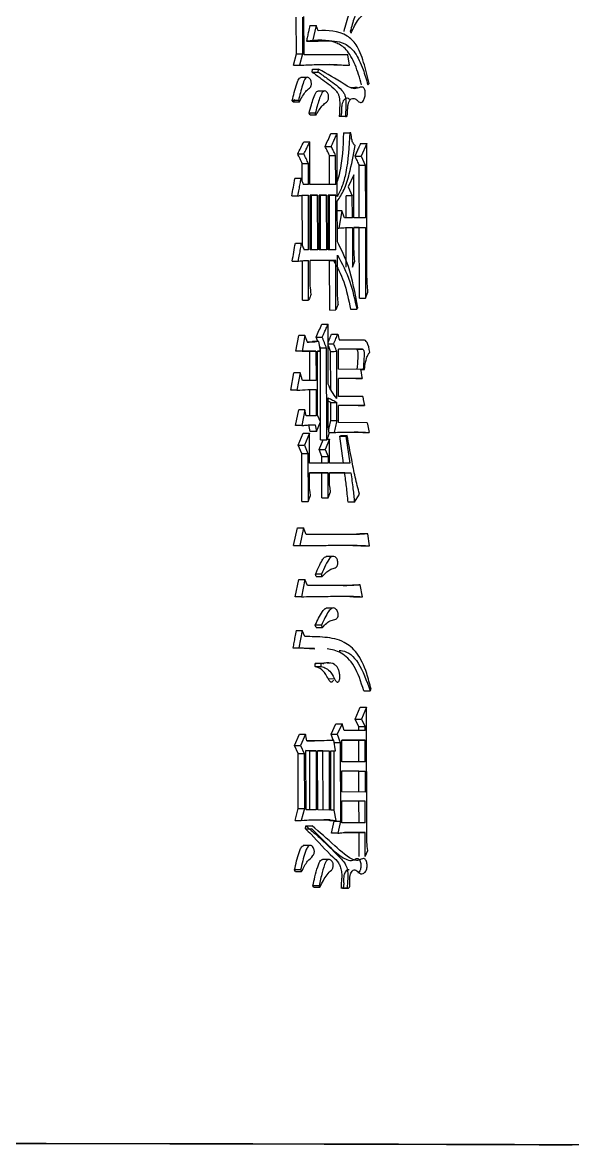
# Model space of a CAD drawing. Header units: millimetres. Extents: x 2462 to 4142, y 835 to 2023.
# Drawn here: x 3125.68 to 3133.6, y 1153.48 to 1169.68 of the extents above; entities that cross this region are included whole.
import ezdxf

# ---------------------------------------------------------------- set-up
doc = ezdxf.new("R2010")
doc.units = ezdxf.units.MM

msp = doc.modelspace()

# ---------------------------------------------------------------- linework, layer by layer
at = {"color": 7, "linetype": 'Continuous', "lineweight": 25}
for p, q in [((3129.621, 1169.223), (3129.62, 1169.753)), ((3129.708, 1169.753), (3129.709, 1169.223)), ((3129.732, 1169.212), (3129.731, 1169.764)), ((3129.904, 1169.634), (3129.855, 1169.407)), ((3129.936, 1169.558), (3129.904, 1169.634)), ((3129.766, 1169.407), (3129.855, 1169.407)), ((3129.58, 1169.061), (3129.621, 1169.223)), ((3129.621, 1169.223), (3129.709, 1169.223)), ((3129.709, 1169.223), (3129.668, 1169.061)), ((3130.361, 1169.211), (3129.732, 1169.212)), ((3130.388, 1169.06), (3130.361, 1169.211)), ((3129.848, 1168.963), (3129.853, 1169.006)), ((3129.848, 1168.963), (3129.937, 1168.963)), ((3129.853, 1169.006), (3129.942, 1169.006)), ((3129.937, 1168.963), (3129.942, 1169.006)), ((3129.773, 1168.886), (3129.684, 1168.886)), ((3130.651, 1168.778), (3130.668, 1168.799)), ((3130.02, 1168.689), (3129.93, 1168.688)), ((3129.651, 1168.553), (3129.562, 1168.552)), ((3129.576, 1168.531), (3129.562, 1168.552)), ((3129.597, 1168.569), (3129.576, 1168.531)), ((3129.576, 1168.531), (3129.664, 1168.531)), ((3129.893, 1168.368), (3129.804, 1168.368)), ((3129.818, 1168.346), (3129.804, 1168.368)), ((3129.818, 1168.346), (3129.906, 1168.347)), ((3130.327, 1168.324), (3130.238, 1168.324)), ((3130.256, 1168.324), (3130.238, 1168.324)), ((3130.345, 1168.324), (3130.256, 1168.324)), ((3130.327, 1168.324), (3130.345, 1168.324)), ((3129.817, 1167.341), (3129.816, 1167.957)), ((3130.209, 1167.167), (3130.208, 1168.076)), ((3130.3, 1168.086), (3130.39, 1168.086)), ((3130.407, 1168.086), (3130.39, 1168.086)), ((3130.635, 1167.934), (3130.553, 1167.75)), ((3130.638, 1166.009), (3130.635, 1167.934)), ((3129.641, 1167.784), (3129.73, 1167.784)), ((3130.034, 1167.892), (3130.123, 1167.892)), ((3129.706, 1167.383), (3129.706, 1167.643)), ((3129.795, 1167.341), (3129.794, 1167.644)), ((3130.097, 1167.762), (3130.186, 1167.762)), ((3130.098, 1167.34), (3130.097, 1167.762)), ((3130.187, 1167.34), (3130.186, 1167.762)), ((3130.526, 1166.863), (3130.524, 1167.62)), ((3130.553, 1167.75), (3130.614, 1167.62)), ((3130.614, 1167.62), (3130.615, 1166.863)), ((3130.448, 1167.48), (3130.369, 1167.307)), ((3130.449, 1166.864), (3130.448, 1167.48)), ((3129.795, 1167.341), (3129.721, 1167.341)), ((3130.187, 1167.34), (3129.817, 1167.341)), ((3130.369, 1167.307), (3130.426, 1167.177)), ((3129.556, 1167.178), (3129.644, 1167.179)), ((3129.708, 1166.465), (3129.706, 1167.186)), ((3129.796, 1166.4), (3129.795, 1167.189)), ((3129.926, 1167.189), (3129.818, 1167.189)), ((3129.819, 1166.4), (3129.818, 1167.189)), ((3129.838, 1167.189), (3129.818, 1167.189)), ((3129.838, 1167.189), (3129.926, 1167.189)), ((3129.839, 1166.4), (3129.838, 1167.189)), ((3129.928, 1166.399), (3129.926, 1167.189)), ((3130.057, 1167.189), (3129.949, 1167.189)), ((3129.95, 1166.399), (3129.949, 1167.189)), ((3129.968, 1167.189), (3129.949, 1167.189)), ((3129.968, 1167.189), (3130.057, 1167.189)), ((3129.97, 1166.399), (3129.968, 1167.189)), ((3130.059, 1166.399), (3130.057, 1167.189)), ((3130.187, 1167.189), (3130.08, 1167.189)), ((3130.081, 1166.399), (3130.08, 1167.189)), ((3130.098, 1167.188), (3130.08, 1167.188)), ((3130.098, 1167.188), (3130.187, 1167.189)), ((3130.099, 1166.399), (3130.098, 1167.188)), ((3130.188, 1166.399), (3130.187, 1167.189)), ((3130.426, 1167.177), (3130.337, 1167.177)), ((3130.338, 1166.863), (3130.337, 1167.177)), ((3130.427, 1166.864), (3130.426, 1167.177)), ((3130.211, 1166.518), (3130.21, 1167.102)), ((3130.276, 1166.961), (3130.21, 1166.961)), ((3130.276, 1166.961), (3130.232, 1166.713)), ((3130.312, 1166.864), (3130.276, 1166.961)), ((3130.427, 1166.864), (3130.312, 1166.864)), ((3130.615, 1166.863), (3130.449, 1166.864)), ((3130.21, 1166.712), (3130.232, 1166.713)), ((3130.339, 1166.149), (3130.338, 1166.723)), ((3130.427, 1166.723), (3130.428, 1166.15)), ((3130.449, 1166.723), (3130.615, 1166.723)), ((3130.45, 1166.452), (3130.449, 1166.723)), ((3130.526, 1166.722), (3130.449, 1166.723)), ((3130.526, 1166.722), (3130.615, 1166.723)), ((3130.528, 1165.706), (3130.526, 1166.722)), ((3130.615, 1166.723), (3130.617, 1165.706)), ((3129.796, 1166.4), (3129.732, 1166.4)), ((3129.928, 1166.399), (3129.819, 1166.4)), ((3130.059, 1166.399), (3129.95, 1166.399)), ((3130.188, 1166.399), (3130.081, 1166.399)), ((3130.212, 1165.836), (3130.211, 1166.323)), ((3129.709, 1165.675), (3129.708, 1166.244)), ((3129.797, 1165.675), (3129.796, 1166.248)), ((3130.189, 1166.247), (3129.819, 1166.248)), ((3129.82, 1165.978), (3129.819, 1166.248)), ((3130.1, 1166.247), (3129.819, 1166.248)), ((3130.1, 1166.247), (3130.189, 1166.247)), ((3130.101, 1165.533), (3130.1, 1166.247)), ((3130.19, 1165.534), (3130.189, 1166.247)), ((3130.428, 1166.15), (3130.463, 1166.236)), ((3129.709, 1165.675), (3129.797, 1165.675)), ((3130.528, 1165.706), (3130.617, 1165.706)), ((3130.617, 1165.706), (3130.652, 1165.792)), ((3130.101, 1165.533), (3130.19, 1165.534)), ((3130.08, 1164.463), (3130.078, 1165.328)), ((3129.614, 1164.939), (3129.655, 1165.166)), ((3129.743, 1165.167), (3129.703, 1164.939)), ((3129.78, 1165.069), (3129.743, 1165.167)), ((3129.944, 1165.08), (3129.855, 1165.079)), ((3129.904, 1165.144), (3129.993, 1165.144)), ((3129.93, 1165.08), (3129.904, 1165.144)), ((3129.971, 1164.939), (3129.944, 1165.08)), ((3130.079, 1165.047), (3130.159, 1165.047)), ((3130.588, 1165.1), (3130.24, 1165.101)), ((3129.703, 1164.939), (3129.614, 1164.939)), ((3129.814, 1164.939), (3129.614, 1164.939)), ((3129.703, 1164.939), (3129.903, 1164.939)), ((3129.903, 1164.939), (3129.814, 1164.939)), ((3129.815, 1164.517), (3129.814, 1164.939)), ((3129.903, 1164.939), (3129.904, 1164.517)), ((3129.926, 1164.939), (3129.971, 1164.939)), ((3129.927, 1164.02), (3129.926, 1164.939)), ((3129.971, 1164.939), (3129.926, 1164.939)), ((3129.968, 1164.982), (3129.958, 1165.008)), ((3130.056, 1164.982), (3129.968, 1164.982)), ((3129.968, 1164.956), (3129.968, 1164.982)), ((3129.97, 1163.662), (3129.968, 1164.939)), ((3130.059, 1163.662), (3130.056, 1164.982)), ((3130.116, 1164.39), (3130.115, 1164.938)), ((3130.205, 1164.257), (3130.204, 1164.939)), ((3130.575, 1164.97), (3130.226, 1164.971)), ((3130.227, 1164.679), (3130.226, 1164.971)), ((3130.485, 1164.97), (3130.226, 1164.971)), ((3129.542, 1164.377), (3129.587, 1164.626)), ((3129.676, 1164.626), (3129.63, 1164.377)), ((3129.708, 1164.518), (3129.676, 1164.626)), ((3130.545, 1164.678), (3130.227, 1164.679)), ((3130.567, 1164.548), (3130.227, 1164.549)), ((3130.228, 1164.289), (3130.227, 1164.549)), ((3130.477, 1164.548), (3130.227, 1164.549)), ((3130.477, 1164.548), (3130.567, 1164.548)), ((3130.584, 1164.678), (3130.545, 1164.678)), ((3130.545, 1164.678), (3130.601, 1164.678)), ((3130.584, 1164.678), (3130.601, 1164.678)), ((3129.63, 1164.377), (3129.542, 1164.377)), ((3129.904, 1164.517), (3129.708, 1164.518)), ((3129.816, 1164.009), (3129.815, 1164.387)), ((3129.904, 1164.387), (3129.905, 1164.009)), ((3130.081, 1163.846), (3130.08, 1164.268)), ((3130.116, 1164.203), (3130.08, 1164.222)), ((3130.576, 1164.289), (3130.228, 1164.289)), ((3129.611, 1163.868), (3129.657, 1164.095)), ((3129.745, 1164.096), (3129.7, 1163.869)), ((3129.764, 1164.009), (3129.745, 1164.096)), ((3130.116, 1164.203), (3130.206, 1164.203)), ((3130.117, 1163.943), (3130.116, 1164.203)), ((3130.206, 1163.943), (3130.206, 1164.203)), ((3130.602, 1164.159), (3130.228, 1164.16)), ((3130.228, 1163.911), (3130.228, 1164.16)), ((3130.513, 1164.159), (3130.228, 1164.159)), ((3130.513, 1164.159), (3130.602, 1164.159)), ((3129.905, 1164.009), (3129.764, 1164.009)), ((3129.91, 1163.782), (3129.968, 1163.922)), ((3129.968, 1163.922), (3129.927, 1164.02)), ((3130.117, 1163.943), (3130.206, 1163.943)), ((3130.642, 1163.91), (3130.228, 1163.911)), ((3129.7, 1163.869), (3129.611, 1163.868)), ((3129.649, 1163.587), (3129.721, 1163.76)), ((3129.81, 1163.76), (3129.737, 1163.587)), ((3129.821, 1163.781), (3129.803, 1163.879)), ((3129.81, 1163.327), (3129.81, 1163.76)), ((3129.891, 1163.879), (3129.91, 1163.782)), ((3130.092, 1163.77), (3130.166, 1163.77)), ((3130.246, 1163.716), (3130.264, 1163.726)), ((3130.264, 1163.726), (3130.353, 1163.727)), ((3130.287, 1163.773), (3130.456, 1163.773)), ((3130.353, 1163.727), (3130.335, 1163.716)), ((3130.579, 1163.769), (3130.668, 1163.769)), ((3129.699, 1163.468), (3129.649, 1163.587)), ((3129.737, 1163.587), (3129.787, 1163.468)), ((3129.948, 1163.522), (3130.006, 1163.662)), ((3129.97, 1163.662), (3130.059, 1163.662)), ((3130.099, 1163.673), (3130.036, 1163.522)), ((3130.063, 1163.673), (3130.099, 1163.673)), ((3130.1, 1163.327), (3130.099, 1163.673)), ((3130.246, 1163.716), (3130.335, 1163.716)), ((3130.3, 1163.326), (3130.246, 1163.716)), ((3130.335, 1163.716), (3130.389, 1163.326)), ((3129.7, 1162.776), (3129.699, 1163.468)), ((3129.787, 1163.468), (3129.789, 1162.776)), ((3129.988, 1163.424), (3129.948, 1163.522)), ((3129.988, 1163.327), (3129.988, 1163.424)), ((3130.036, 1163.522), (3130.077, 1163.424)), ((3130.077, 1163.424), (3130.077, 1163.327)), ((3130.077, 1163.327), (3129.81, 1163.327)), ((3130.389, 1163.326), (3130.1, 1163.327)), ((3129.811, 1163.187), (3130.077, 1163.186)), ((3129.811, 1162.96), (3129.811, 1163.187)), ((3129.989, 1163.186), (3129.811, 1163.186)), ((3130.077, 1163.186), (3129.989, 1163.186)), ((3129.989, 1162.829), (3129.989, 1163.186)), ((3130.078, 1162.829), (3130.077, 1163.186)), ((3130.1, 1163.186), (3130.407, 1163.186)), ((3130.1, 1163.013), (3130.1, 1163.186)), ((3130.317, 1163.186), (3130.1, 1163.186)), ((3130.317, 1163.186), (3130.407, 1163.186)), ((3130.078, 1162.829), (3130.114, 1162.916)), ((3129.7, 1162.776), (3129.789, 1162.776)), ((3129.789, 1162.776), (3129.825, 1162.862)), ((3129.989, 1162.829), (3130.078, 1162.829)), ((3130.456, 1162.764), (3130.366, 1162.764)), ((3130.456, 1162.764), (3130.53, 1162.882)), ((3129.582, 1162.138), (3129.637, 1162.397)), ((3129.725, 1162.397), (3129.671, 1162.138)), ((3129.762, 1162.3), (3129.725, 1162.397)), ((3130.465, 1162.299), (3129.762, 1162.3)), ((3130.649, 1162.309), (3130.559, 1162.309)), ((3130.675, 1162.136), (3130.649, 1162.309)), ((3130.586, 1162.136), (3130.675, 1162.136)), ((3130.138, 1161.981), (3130.048, 1161.981)), ((3129.606, 1161.402), (3129.656, 1161.651)), ((3129.745, 1161.651), (3129.695, 1161.402)), ((3129.781, 1161.564), (3129.745, 1161.651)), ((3129.985, 1161.726), (3129.897, 1161.726)), ((3129.906, 1161.694), (3129.897, 1161.726)), ((3129.906, 1161.694), (3129.994, 1161.694)), ((3129.994, 1161.694), (3129.985, 1161.726)), ((3130.365, 1161.563), (3129.781, 1161.564)), ((3130.572, 1161.401), (3130.541, 1161.574)), ((3129.695, 1161.402), (3129.606, 1161.402)), ((3130.483, 1161.4), (3130.572, 1161.401)), ((3130.14, 1161.238), (3130.05, 1161.238)), ((3129.982, 1160.991), (3129.893, 1160.99)), ((3129.907, 1160.958), (3129.893, 1160.99)), ((3129.705, 1160.915), (3129.659, 1160.667)), ((3129.742, 1160.829), (3129.705, 1160.915)), ((3129.571, 1160.666), (3129.659, 1160.667)), ((3129.883, 1160.658), (3129.571, 1160.666)), ((3129.659, 1160.667), (3129.889, 1160.651)), ((3129.89, 1160.395), (3129.89, 1160.439)), ((3129.979, 1160.439), (3129.89, 1160.439)), ((3129.89, 1160.395), (3129.979, 1160.396)), ((3129.979, 1160.396), (3129.979, 1160.439)), ((3130.039, 1160.445), (3130.017, 1160.445)), ((3130.107, 1160.446), (3130.067, 1160.446)), ((3130.079, 1160.221), (3130.169, 1160.222)), ((3130.593, 1160.048), (3130.683, 1160.048)), ((3130.683, 1160.048), (3130.696, 1160.07)), ((3130.468, 1159.637), (3130.542, 1159.81)), ((3130.631, 1159.81), (3130.558, 1159.637)), ((3130.634, 1157.961), (3130.631, 1159.81)), ((3130.12, 1159.422), (3130.191, 1159.573)), ((3130.28, 1159.573), (3130.209, 1159.422)), ((3130.311, 1159.476), (3130.28, 1159.573)), ((3130.521, 1159.529), (3130.468, 1159.637)), ((3130.61, 1159.529), (3130.521, 1159.529)), ((3130.521, 1159.475), (3130.521, 1159.529)), ((3130.558, 1159.637), (3130.61, 1159.529)), ((3130.61, 1159.475), (3130.61, 1159.529)), ((3129.592, 1159.26), (3129.665, 1159.422)), ((3129.753, 1159.423), (3129.68, 1159.26)), ((3129.772, 1159.325), (3129.753, 1159.423)), ((3130.152, 1159.335), (3130.12, 1159.422)), ((3130.209, 1159.422), (3130.254, 1159.303)), ((3130.61, 1159.475), (3130.311, 1159.476)), ((3129.647, 1159.141), (3129.592, 1159.26)), ((3129.68, 1159.26), (3129.735, 1159.141)), ((3130.183, 1159.184), (3130.16, 1159.335)), ((3130.254, 1159.303), (3130.256, 1158.167)), ((3130.276, 1159.335), (3130.61, 1159.334)), ((3130.277, 1159.021), (3130.276, 1159.335)), ((3130.521, 1159.334), (3130.276, 1159.335)), ((3130.61, 1159.334), (3130.521, 1159.334)), ((3130.521, 1159.021), (3130.521, 1159.334)), ((3130.611, 1159.021), (3130.61, 1159.334)), ((3129.648, 1158.351), (3129.647, 1159.141)), ((3129.735, 1159.141), (3129.737, 1158.352)), ((3129.904, 1159.184), (3129.758, 1159.185)), ((3129.76, 1158.33), (3129.758, 1159.185)), ((3129.815, 1159.184), (3129.758, 1159.184)), ((3129.815, 1159.184), (3129.904, 1159.184)), ((3129.817, 1158.33), (3129.815, 1159.184)), ((3129.904, 1159.184), (3129.905, 1158.33)), ((3129.926, 1159.184), (3130.093, 1159.184)), ((3129.928, 1158.33), (3129.926, 1159.184)), ((3130.004, 1159.184), (3129.926, 1159.184)), ((3130.004, 1159.184), (3130.093, 1159.184)), ((3130.006, 1158.329), (3130.004, 1159.184)), ((3130.093, 1159.184), (3130.095, 1158.329)), ((3130.116, 1159.184), (3130.183, 1159.184)), ((3130.117, 1158.329), (3130.116, 1159.184)), ((3130.116, 1159.184), (3130.183, 1159.184)), ((3130.166, 1158.329), (3130.165, 1159.184)), ((3130.611, 1159.021), (3130.277, 1159.021)), ((3130.277, 1158.892), (3130.611, 1158.891)), ((3130.277, 1158.589), (3130.277, 1158.892)), ((3130.522, 1158.891), (3130.277, 1158.891)), ((3130.522, 1158.891), (3130.611, 1158.891)), ((3130.522, 1158.588), (3130.522, 1158.891)), ((3130.611, 1158.891), (3130.612, 1158.588)), ((3130.612, 1158.588), (3130.277, 1158.589)), ((3130.277, 1158.459), (3130.612, 1158.458)), ((3130.278, 1158.145), (3130.277, 1158.459)), ((3130.522, 1158.458), (3130.277, 1158.458)), ((3130.612, 1158.458), (3130.522, 1158.458)), ((3130.523, 1158.144), (3130.522, 1158.458)), ((3130.612, 1158.145), (3130.612, 1158.458)), ((3129.603, 1158.178), (3129.648, 1158.351)), ((3129.648, 1158.351), (3129.737, 1158.352)), ((3129.737, 1158.352), (3129.691, 1158.179)), ((3129.905, 1158.33), (3129.76, 1158.33)), ((3130.095, 1158.329), (3129.928, 1158.33)), ((3130.166, 1158.329), (3130.117, 1158.329)), ((3130.193, 1158.178), (3130.166, 1158.329)), ((3129.753, 1158.059), (3129.758, 1158.102)), ((3129.753, 1158.059), (3129.842, 1158.059)), ((3129.758, 1158.102), (3129.847, 1158.103)), ((3130.108, 1158.189), (3130.019, 1158.189)), ((3130.104, 1158.178), (3130.193, 1158.178)), ((3130.108, 1158.189), (3130.193, 1158.178)), ((3130.127, 1157.994), (3130.167, 1158.167)), ((3130.167, 1158.167), (3130.167, 1158.178)), ((3130.167, 1158.167), (3130.256, 1158.167)), ((3130.256, 1158.167), (3130.216, 1157.994)), ((3130.612, 1158.145), (3130.278, 1158.145)), ((3130.216, 1157.994), (3130.127, 1157.994)), ((3130.523, 1158.004), (3130.315, 1158.004)), ((3130.323, 1158.004), (3130.613, 1158.004)), ((3130.613, 1158.004), (3130.523, 1158.004)), ((3130.524, 1157.658), (3130.523, 1158.004)), ((3130.613, 1157.658), (3130.613, 1158.004)), ((3129.809, 1157.816), (3129.721, 1157.816)), ((3130.613, 1157.658), (3130.648, 1157.744)), ((3130.087, 1157.616), (3129.997, 1157.616)), ((3129.683, 1157.465), (3129.595, 1157.465)), ((3129.609, 1157.443), (3129.595, 1157.465)), ((3129.609, 1157.443), (3129.697, 1157.443)), ((3129.948, 1157.237), (3129.859, 1157.237)), ((3129.873, 1157.215), (3129.859, 1157.237)), ((3129.873, 1157.215), (3129.961, 1157.216)), ((3130.355, 1157.204), (3130.266, 1157.204)), ((3130.283, 1157.204), (3130.373, 1157.204))]:
    msp.add_line(p, q, dxfattribs=at)
at = {"color": 7, "linetype": 'Continuous', "lineweight": 25, "flags": 128}
for points in [[(3129.816, 1169.634), (3129.865, 1169.634), (3129.904, 1169.634)], [(3130.409, 1169.525), (3130.403, 1169.536), (3130.396, 1169.546)], [(3129.58, 1169.061), (3129.629, 1169.061), (3129.668, 1169.061)], [(3130.388, 1169.06), (3130.338, 1169.059), (3130.299, 1169.059)], [(3129.664, 1168.531), (3129.658, 1168.542), (3129.651, 1168.553)], [(3129.906, 1168.347), (3129.9, 1168.357), (3129.893, 1168.368)], [(3129.728, 1167.957), (3129.777, 1167.957), (3129.816, 1167.957)], [(3130.119, 1168.075), (3130.169, 1168.075), (3130.208, 1168.076)], [(3130.546, 1167.934), (3130.596, 1167.934), (3130.635, 1167.934)], [(3129.706, 1167.643), (3129.755, 1167.644), (3129.794, 1167.644)], [(3130.463, 1167.75), (3130.513, 1167.75), (3130.553, 1167.75)], [(3130.524, 1167.62), (3130.574, 1167.62), (3130.614, 1167.62)], [(3129.689, 1167.427), (3129.64, 1167.427), (3129.601, 1167.427)], [(3129.607, 1166.497), (3129.657, 1166.497), (3129.695, 1166.497)], [(3129.562, 1166.237), (3129.611, 1166.238), (3129.65, 1166.238)], [(3130.401, 1165.544), (3130.434, 1165.544), (3130.462, 1165.544), (3130.491, 1165.544)], [(3130.491, 1165.544), (3130.497, 1165.555), (3130.504, 1165.565)], [(3129.989, 1165.328), (3130.039, 1165.328), (3130.078, 1165.328)], [(3130.128, 1165.187), (3130.178, 1165.187), (3130.217, 1165.187)], [(3130.217, 1165.187), (3130.223, 1165.166), (3130.228, 1165.144), (3130.234, 1165.122), (3130.24, 1165.101)], [(3129.743, 1165.167), (3129.694, 1165.166), (3129.655, 1165.166)], [(3130.115, 1164.938), (3130.165, 1164.938), (3130.204, 1164.939)], [(3130.485, 1164.97), (3130.53, 1164.97), (3130.575, 1164.97)], [(3129.676, 1164.626), (3129.626, 1164.626), (3129.587, 1164.626)], [(3130.545, 1164.678), (3130.553, 1164.631), (3130.56, 1164.59), (3130.567, 1164.548)], [(3130.576, 1164.289), (3130.585, 1164.243), (3130.594, 1164.201), (3130.602, 1164.159)], [(3129.745, 1164.096), (3129.696, 1164.096), (3129.657, 1164.095)], [(3130.642, 1163.91), (3130.651, 1163.864), (3130.659, 1163.817), (3130.668, 1163.769)], [(3129.721, 1163.76), (3129.771, 1163.76), (3129.81, 1163.76)], [(3129.91, 1163.782), (3129.86, 1163.782), (3129.821, 1163.781)], [(3130.094, 1163.749), (3130.088, 1163.798), (3130.081, 1163.846)], [(3129.649, 1163.587), (3129.698, 1163.587), (3129.737, 1163.587)], [(3129.699, 1163.468), (3129.748, 1163.468), (3129.787, 1163.468)], [(3129.948, 1163.522), (3129.997, 1163.522), (3130.036, 1163.522)], [(3129.988, 1163.424), (3130.038, 1163.424), (3130.077, 1163.424)], [(3129.825, 1162.862), (3129.818, 1162.911), (3129.811, 1162.96)], [(3130.114, 1162.916), (3130.107, 1162.965), (3130.1, 1163.013)], [(3129.637, 1162.397), (3129.686, 1162.397), (3129.725, 1162.397)], [(3129.582, 1162.138), (3129.632, 1162.138), (3129.671, 1162.138)], [(3129.656, 1161.651), (3129.706, 1161.651), (3129.745, 1161.651)], [(3130.452, 1161.574), (3130.502, 1161.574), (3130.541, 1161.574)], [(3129.996, 1160.958), (3129.992, 1160.966), (3129.987, 1160.978), (3129.982, 1160.991)], [(3129.616, 1160.915), (3129.666, 1160.915), (3129.705, 1160.915)], [(3129.907, 1160.958), (3129.946, 1160.958), (3129.971, 1160.958), (3129.996, 1160.958)], [(3130.542, 1159.81), (3130.592, 1159.81), (3130.631, 1159.81)], [(3130.191, 1159.573), (3130.241, 1159.573), (3130.28, 1159.573)], [(3130.468, 1159.637), (3130.518, 1159.637), (3130.558, 1159.637)], [(3129.665, 1159.422), (3129.714, 1159.422), (3129.753, 1159.423)], [(3130.12, 1159.422), (3130.17, 1159.422), (3130.209, 1159.422)], [(3129.592, 1159.26), (3129.641, 1159.26), (3129.68, 1159.26)], [(3130.071, 1159.335), (3130.121, 1159.335), (3130.16, 1159.335)], [(3130.165, 1159.302), (3130.215, 1159.303), (3130.254, 1159.303)], [(3129.647, 1159.141), (3129.696, 1159.141), (3129.735, 1159.141)], [(3129.603, 1158.178), (3129.652, 1158.179), (3129.691, 1158.179)], [(3129.697, 1157.443), (3129.693, 1157.449), (3129.688, 1157.457), (3129.683, 1157.465)], [(3129.961, 1157.216), (3129.955, 1157.226), (3129.948, 1157.237)]]:
    msp.add_lwpolyline(points, dxfattribs=at)
at = {"color": 7, "linetype": 'Continuous', "lineweight": 25}
for points, knots in [([(3130.307, 1169.546), (3130.319, 1169.589), (3130.357, 1169.718), (3130.4, 1169.872), (3130.455, 1169.949), (3130.481, 1169.959), (3130.497, 1169.948), (3130.504, 1169.944)], [0, 0, 0, 0, 0.242507, 0.729713, 0.826836, 0.924876, 1, 1, 1, 1]), ([(3130.409, 1169.525), (3130.426, 1169.56), (3130.476, 1169.667), (3130.546, 1169.767), (3130.606, 1169.811), (3130.618, 1169.841), (3130.621, 1169.859), (3130.621, 1169.88), (3130.617, 1169.903), (3130.609, 1169.925), (3130.596, 1169.945), (3130.579, 1169.955), (3130.557, 1169.956), (3130.531, 1169.936), (3130.496, 1169.867), (3130.45, 1169.734), (3130.416, 1169.615), (3130.396, 1169.546)], [0, 0, 0, 0, 0.115426, 0.348555, 0.412099, 0.425321, 0.438687, 0.453029, 0.472544, 0.492548, 0.515348, 0.548273, 0.582424, 0.623383, 0.682551, 0.816351, 1, 1, 1, 1]), ([(3129.816, 1169.634), (3129.809, 1169.603), (3129.798, 1169.551), (3129.781, 1169.475), (3129.771, 1169.429), (3129.766, 1169.407)], [0, 0, 0, 0, 0.397906, 0.698986, 1, 1, 1, 1]), ([(3130.668, 1168.799), (3130.644, 1168.902), (3130.595, 1169.108), (3130.493, 1169.368), (3130.268, 1169.566), (3130.078, 1169.561), (3129.936, 1169.558)], [0, 0, 0, 0, 0.180959, 0.363242, 0.524232, 1, 1, 1, 1]), ([(3130.561, 1168.778), (3130.532, 1168.877), (3130.473, 1169.077), (3130.349, 1169.298), (3130.11, 1169.444), (3129.913, 1169.423), (3129.766, 1169.407)], [0, 0, 0, 0, 0.179295, 0.360836, 0.520025, 1, 1, 1, 1]), ([(3129.855, 1169.407), (3129.909, 1169.408), (3130.065, 1169.413), (3130.274, 1169.418), (3130.471, 1169.26), (3130.577, 1169.027), (3130.629, 1168.854), (3130.651, 1168.778)], [0, 0, 0, 0, 0.178225, 0.509524, 0.685628, 0.86265, 1, 1, 1, 1]), ([(3129.668, 1169.061), (3129.708, 1169.063), (3129.827, 1169.068), (3130.069, 1169.074), (3130.267, 1169.065), (3130.388, 1169.06)], [0, 0, 0, 0, 0.1629699, 0.4889248, 1, 1, 1, 1]), ([(3130.299, 1169.059), (3130.259, 1169.062), (3130.19, 1169.065), (3130.121, 1169.068), (3130.092, 1169.069)], [0, 0, 0, 0, 0.584485, 1, 1, 1, 1]), ([(3129.848, 1168.963), (3129.891, 1168.932), (3130.004, 1168.849), (3130.129, 1168.762), (3130.214, 1168.667), (3130.234, 1168.621), (3130.245, 1168.56), (3130.246, 1168.459), (3130.241, 1168.377), (3130.238, 1168.324)], [0, 0, 0, 0, 0.239282, 0.640539, 0.710549, 0.75276, 0.795241, 0.867233, 1, 1, 1, 1]), ([(3129.937, 1168.963), (3129.979, 1168.932), (3130.094, 1168.849), (3130.221, 1168.762), (3130.306, 1168.663), (3130.325, 1168.614), (3130.336, 1168.543), (3130.333, 1168.444), (3130.329, 1168.365), (3130.327, 1168.324)], [0, 0, 0, 0, 0.239125, 0.645779, 0.717633, 0.759609, 0.801685, 0.898672, 1, 1, 1, 1]), ([(3130.345, 1168.324), (3130.346, 1168.325), (3130.349, 1168.326), (3130.352, 1168.332), (3130.356, 1168.345), (3130.358, 1168.366), (3130.359, 1168.412), (3130.36, 1168.467), (3130.373, 1168.523), (3130.39, 1168.557), (3130.414, 1168.58), (3130.448, 1168.588), (3130.486, 1168.567), (3130.517, 1168.534), (3130.544, 1168.52), (3130.567, 1168.527), (3130.588, 1168.555), (3130.605, 1168.592), (3130.613, 1168.632), (3130.615, 1168.664), (3130.611, 1168.693), (3130.604, 1168.716), (3130.593, 1168.734), (3130.579, 1168.746), (3130.54, 1168.749), (3130.451, 1168.696), (3130.242, 1168.833), (3130.064, 1168.936), (3129.942, 1169.006)], [0, 0, 0, 0, 0.003563, 0.007141, 0.011667, 0.022281, 0.03379, 0.068952, 0.089643, 0.110397, 0.130498, 0.162022, 0.201668, 0.236438, 0.259111, 0.277, 0.29888, 0.327265, 0.340596, 0.354041, 0.36589, 0.376926, 0.38899, 0.402934, 0.419058, 0.496673, 0.653151, 1, 1, 1, 1]), ([(3129.562, 1168.552), (3129.572, 1168.591), (3129.592, 1168.674), (3129.62, 1168.773), (3129.646, 1168.843), (3129.665, 1168.876), (3129.679, 1168.882), (3129.684, 1168.885)], [0, 0, 0, 0, 0.300276, 0.642753, 0.799991, 0.914438, 1, 1, 1, 1]), ([(3129.664, 1168.531), (3129.68, 1168.56), (3129.708, 1168.616), (3129.756, 1168.685), (3129.796, 1168.72), (3129.822, 1168.741), (3129.831, 1168.756), (3129.836, 1168.774), (3129.838, 1168.793), (3129.837, 1168.813), (3129.832, 1168.836), (3129.82, 1168.86), (3129.803, 1168.879), (3129.782, 1168.89), (3129.762, 1168.883), (3129.734, 1168.85), (3129.708, 1168.769), (3129.678, 1168.666), (3129.66, 1168.59), (3129.651, 1168.553)], [0, 0, 0, 0, 0.120486, 0.230167, 0.339822, 0.3746, 0.39298, 0.411575, 0.427591, 0.446557, 0.467304, 0.493911, 0.54294, 0.579845, 0.617018, 0.661528, 0.765545, 0.882402, 1, 1, 1, 1]), ([(3130.393, 1168.743), (3130.416, 1168.741), (3130.446, 1168.739), (3130.482, 1168.749), (3130.497, 1168.742), (3130.502, 1168.733), (3130.503, 1168.731)], [0, 0, 0, 0, 0.603848, 0.812397, 0.970324, 1, 1, 1, 1]), ([(3129.804, 1168.368), (3129.815, 1168.409), (3129.835, 1168.485), (3129.868, 1168.589), (3129.897, 1168.663), (3129.922, 1168.688), (3129.93, 1168.688), (3129.931, 1168.688)], [0, 0, 0, 0, 0.325739, 0.60211, 0.880028, 0.992959, 1, 1, 1, 1]), ([(3129.906, 1168.347), (3129.937, 1168.398), (3129.983, 1168.474), (3130.043, 1168.518), (3130.069, 1168.541), (3130.08, 1168.559), (3130.085, 1168.579), (3130.086, 1168.602), (3130.085, 1168.625), (3130.079, 1168.647), (3130.066, 1168.671), (3130.046, 1168.69), (3130.021, 1168.692), (3129.999, 1168.677), (3129.96, 1168.61), (3129.927, 1168.499), (3129.902, 1168.402), (3129.893, 1168.368)], [0, 0, 0, 0, 0.226354, 0.339207, 0.374159, 0.395068, 0.416135, 0.435555, 0.456987, 0.476773, 0.506217, 0.555773, 0.604136, 0.646938, 0.693733, 0.894301, 1, 1, 1, 1]), ([(3130.39, 1168.565), (3130.384, 1168.57), (3130.367, 1168.585), (3130.337, 1168.585), (3130.308, 1168.567), (3130.287, 1168.531), (3130.274, 1168.485), (3130.27, 1168.436), (3130.27, 1168.395), (3130.269, 1168.368), (3130.267, 1168.349), (3130.264, 1168.335), (3130.261, 1168.328), (3130.258, 1168.325), (3130.256, 1168.324), (3130.256, 1168.324)], [0, 0, 0, 0, 0.099591, 0.255685, 0.412771, 0.517211, 0.621797, 0.755091, 0.830744, 0.880027, 0.930492, 0.953262, 0.972593, 0.992041, 1, 1, 1, 1]), ([(3129.641, 1167.784), (3129.656, 1167.813), (3129.685, 1167.871), (3129.713, 1167.928), (3129.728, 1167.957)], [0, 0, 0, 0, 0.5, 1, 1, 1, 1]), ([(3129.73, 1167.784), (3129.741, 1167.807), (3129.761, 1167.847), (3129.79, 1167.905), (3129.808, 1167.94), (3129.816, 1167.957)], [0, 0, 0, 0, 0.393554, 0.696777, 1, 1, 1, 1]), ([(3130.034, 1167.892), (3130.049, 1167.922), (3130.077, 1167.983), (3130.105, 1168.045), (3130.119, 1168.075)], [0, 0, 0, 0, 0.5, 1, 1, 1, 1]), ([(3130.123, 1167.892), (3130.134, 1167.915), (3130.154, 1167.958), (3130.182, 1168.019), (3130.199, 1168.057), (3130.208, 1168.076)], [0, 0, 0, 0, 0.382288, 0.691144, 1, 1, 1, 1]), ([(3130.39, 1168.086), (3130.379, 1167.89), (3130.364, 1167.618), (3130.285, 1167.314), (3130.235, 1167.215), (3130.209, 1167.167)], [0, 0, 0, 0, 0.568218, 0.786771, 1, 1, 1, 1]), ([(3130.3, 1168.086), (3130.292, 1167.886), (3130.281, 1167.635), (3130.221, 1167.428), (3130.209, 1167.386)], [0, 0, 0, 0, 0.796972, 1, 1, 1, 1]), ([(3130.469, 1167.902), (3130.46, 1167.91), (3130.441, 1167.926), (3130.416, 1167.99), (3130.411, 1168.049), (3130.407, 1168.086)], [0, 0, 0, 0, 0.268716, 0.54683, 1, 1, 1, 1]), ([(3130.546, 1167.934), (3130.535, 1167.91), (3130.516, 1167.868), (3130.489, 1167.807), (3130.472, 1167.769), (3130.463, 1167.75)], [0, 0, 0, 0, 0.3825392, 0.6912694, 1, 1, 1, 1]), ([(3129.706, 1167.643), (3129.695, 1167.667), (3129.674, 1167.714), (3129.652, 1167.761), (3129.641, 1167.784)], [0, 0, 0, 0, 0.5, 1, 1, 1, 1]), ([(3129.794, 1167.644), (3129.789, 1167.656), (3129.778, 1167.679), (3129.756, 1167.726), (3129.74, 1167.761), (3129.73, 1167.784)], [0, 0, 0, 0, 0.254609, 0.509219, 1, 1, 1, 1]), ([(3130.097, 1167.762), (3130.087, 1167.783), (3130.066, 1167.827), (3130.045, 1167.87), (3130.034, 1167.892)], [0, 0, 0, 0, 0.5, 1, 1, 1, 1]), ([(3130.186, 1167.762), (3130.181, 1167.773), (3130.17, 1167.796), (3130.149, 1167.84), (3130.133, 1167.871), (3130.123, 1167.892)], [0, 0, 0, 0, 0.264853, 0.529705, 1, 1, 1, 1]), ([(3130.21, 1167.102), (3130.244, 1167.153), (3130.314, 1167.258), (3130.4, 1167.54), (3130.443, 1167.764), (3130.469, 1167.902)], [0, 0, 0, 0, 0.271719, 0.55196, 1, 1, 1, 1]), ([(3130.463, 1167.75), (3130.469, 1167.739), (3130.479, 1167.716), (3130.5, 1167.672), (3130.515, 1167.641), (3130.524, 1167.62)], [0, 0, 0, 0, 0.265034, 0.530069, 1, 1, 1, 1]), ([(3129.556, 1167.178), (3129.563, 1167.22), (3129.578, 1167.303), (3129.593, 1167.386), (3129.601, 1167.427)], [0, 0, 0, 0, 0.5000005, 1, 1, 1, 1]), ([(3129.644, 1167.179), (3129.649, 1167.21), (3129.66, 1167.267), (3129.675, 1167.35), (3129.685, 1167.401), (3129.689, 1167.427)], [0, 0, 0, 0, 0.374011, 0.687005, 1, 1, 1, 1]), ([(3129.689, 1167.427), (3129.692, 1167.42), (3129.697, 1167.406), (3129.705, 1167.384), (3129.713, 1167.363), (3129.719, 1167.348), (3129.721, 1167.341)], [0, 0, 0, 0, 0.25, 0.5, 0.75, 1, 1, 1, 1]), ([(3129.644, 1167.179), (3129.66, 1167.181), (3129.693, 1167.186), (3129.743, 1167.188), (3129.778, 1167.189), (3129.795, 1167.189)], [0, 0, 0, 0, 0.314477, 0.657155, 1, 1, 1, 1]), ([(3130.232, 1166.713), (3130.265, 1166.716), (3130.313, 1166.721), (3130.378, 1166.722), (3130.411, 1166.723), (3130.427, 1166.723)], [0, 0, 0, 0, 0.494848, 0.747411, 1, 1, 1, 1]), ([(3129.562, 1166.237), (3129.569, 1166.281), (3129.584, 1166.367), (3129.599, 1166.454), (3129.607, 1166.497)], [0, 0, 0, 0, 0.5, 1, 1, 1, 1]), ([(3129.65, 1166.238), (3129.655, 1166.269), (3129.666, 1166.328), (3129.681, 1166.414), (3129.691, 1166.469), (3129.695, 1166.497)], [0, 0, 0, 0, 0.3604045, 0.6802023, 1, 1, 1, 1]), ([(3129.695, 1166.497), (3129.7, 1166.484), (3129.709, 1166.461), (3129.721, 1166.429), (3129.729, 1166.409), (3129.732, 1166.4)], [0, 0, 0, 0, 0.400148, 0.700074, 1, 1, 1, 1]), ([(3130.504, 1165.565), (3130.467, 1165.774), (3130.402, 1166.143), (3130.268, 1166.405), (3130.211, 1166.518)], [0, 0, 0, 0, 0.567388, 1, 1, 1, 1]), ([(3130.211, 1166.323), (3130.277, 1166.204), (3130.397, 1165.989), (3130.462, 1165.682), (3130.491, 1165.544)], [0, 0, 0, 0, 0.551009, 1, 1, 1, 1]), ([(3130.463, 1166.236), (3130.459, 1166.276), (3130.451, 1166.347), (3130.45, 1166.42), (3130.45, 1166.452)], [0, 0, 0, 0, 0.558835, 1, 1, 1, 1]), ([(3129.65, 1166.238), (3129.666, 1166.24), (3129.698, 1166.244), (3129.747, 1166.247), (3129.78, 1166.248), (3129.796, 1166.248)], [0, 0, 0, 0, 0.319584, 0.659717, 1, 1, 1, 1]), ([(3130.157, 1166.247), (3130.21, 1166.151), (3130.316, 1165.958), (3130.373, 1165.682), (3130.401, 1165.544)], [0, 0, 0, 0, 0.496371, 1, 1, 1, 1]), ([(3130.652, 1165.792), (3130.647, 1165.832), (3130.64, 1165.903), (3130.639, 1165.976), (3130.638, 1166.009)], [0, 0, 0, 0, 0.558835, 1, 1, 1, 1]), ([(3129.834, 1165.761), (3129.829, 1165.801), (3129.821, 1165.872), (3129.82, 1165.945), (3129.82, 1165.978)], [0, 0, 0, 0, 0.558835, 1, 1, 1, 1]), ([(3130.225, 1165.62), (3130.221, 1165.66), (3130.213, 1165.731), (3130.212, 1165.804), (3130.212, 1165.836)], [0, 0, 0, 0, 0.558835, 1, 1, 1, 1]), ([(3129.834, 1165.761), (3129.828, 1165.749), (3129.82, 1165.728), (3129.808, 1165.7), (3129.801, 1165.683), (3129.797, 1165.675)], [0, 0, 0, 0, 0.4283604, 0.7141802, 1, 1, 1, 1]), ([(3130.225, 1165.62), (3130.22, 1165.608), (3130.212, 1165.587), (3130.2, 1165.558), (3130.193, 1165.542), (3130.19, 1165.534)], [0, 0, 0, 0, 0.4283604, 0.7141802, 1, 1, 1, 1]), ([(3129.904, 1165.144), (3129.919, 1165.175), (3129.947, 1165.236), (3129.975, 1165.297), (3129.989, 1165.328)], [0, 0, 0, 0, 0.5, 1, 1, 1, 1]), ([(3129.993, 1165.144), (3130.004, 1165.168), (3130.024, 1165.21), (3130.052, 1165.271), (3130.07, 1165.309), (3130.078, 1165.328)], [0, 0, 0, 0, 0.382288, 0.691144, 1, 1, 1, 1]), ([(3130.079, 1165.067), (3130.086, 1165.083), (3130.102, 1165.124), (3130.119, 1165.164), (3130.128, 1165.187)], [0, 0, 0, 0, 0.415806, 1, 1, 1, 1]), ([(3130.159, 1165.047), (3130.165, 1165.059), (3130.175, 1165.084), (3130.194, 1165.131), (3130.208, 1165.165), (3130.217, 1165.187)], [0, 0, 0, 0, 0.263606, 0.527213, 1, 1, 1, 1]), ([(3129.779, 1165.071), (3129.787, 1165.071), (3129.813, 1165.072), (3129.838, 1165.077), (3129.855, 1165.079)], [0, 0, 0, 0, 0.318495, 1, 1, 1, 1]), ([(3129.944, 1165.08), (3129.923, 1165.077), (3129.886, 1165.072), (3129.832, 1165.069), (3129.797, 1165.069), (3129.78, 1165.069)], [0, 0, 0, 0, 0.370983, 0.685388, 1, 1, 1, 1]), ([(3130.056, 1164.982), (3130.046, 1165.009), (3130.03, 1165.05), (3130.009, 1165.104), (3129.998, 1165.131), (3129.993, 1165.144)], [0, 0, 0, 0, 0.5, 0.75, 1, 1, 1, 1]), ([(3130.115, 1164.938), (3130.108, 1164.956), (3130.096, 1164.986), (3130.084, 1165.015), (3130.079, 1165.026)], [0, 0, 0, 0, 0.615249, 1, 1, 1, 1]), ([(3130.204, 1164.939), (3130.199, 1164.951), (3130.189, 1164.975), (3130.174, 1165.011), (3130.164, 1165.035), (3130.159, 1165.047)], [0, 0, 0, 0, 0.342692, 0.671346, 1, 1, 1, 1]), ([(3130.679, 1164.927), (3130.669, 1164.978), (3130.654, 1165.049), (3130.615, 1165.097), (3130.597, 1165.099), (3130.588, 1165.1)], [0, 0, 0, 0, 0.572838, 0.788051, 1, 1, 1, 1]), ([(3130.485, 1164.97), (3130.488, 1164.969), (3130.492, 1164.967), (3130.499, 1164.957), (3130.504, 1164.942), (3130.51, 1164.902), (3130.502, 1164.811), (3130.498, 1164.731), (3130.494, 1164.678)], [0, 0, 0, 0, 0.049836, 0.10093, 0.163898, 0.229337, 0.492511, 1, 1, 1, 1]), ([(3130.575, 1164.97), (3130.577, 1164.969), (3130.582, 1164.967), (3130.589, 1164.957), (3130.594, 1164.942), (3130.6, 1164.902), (3130.592, 1164.811), (3130.587, 1164.731), (3130.584, 1164.678)], [0, 0, 0, 0, 0.049888, 0.101022, 0.164011, 0.229448, 0.49258, 1, 1, 1, 1]), ([(3130.601, 1164.678), (3130.606, 1164.714), (3130.614, 1164.771), (3130.632, 1164.843), (3130.653, 1164.895), (3130.67, 1164.916), (3130.679, 1164.927)], [0, 0, 0, 0, 0.34869, 0.570906, 0.788288, 1, 1, 1, 1]), ([(3129.63, 1164.377), (3129.682, 1164.381), (3129.753, 1164.386), (3129.845, 1164.387), (3129.884, 1164.387), (3129.904, 1164.387)], [0, 0, 0, 0, 0.5632267, 0.7816065, 1, 1, 1, 1]), ([(3130.205, 1164.257), (3130.18, 1164.289), (3130.134, 1164.345), (3130.096, 1164.427), (3130.08, 1164.463)], [0, 0, 0, 0, 0.5562608, 1, 1, 1, 1]), ([(3130.08, 1164.268), (3130.101, 1164.257), (3130.143, 1164.236), (3130.185, 1164.214), (3130.206, 1164.203)], [0, 0, 0, 0, 0.5, 1, 1, 1, 1]), ([(3130.086, 1163.809), (3130.09, 1163.825), (3130.1, 1163.87), (3130.11, 1163.914), (3130.117, 1163.943)], [0, 0, 0, 0, 0.354788, 1, 1, 1, 1]), ([(3130.206, 1163.943), (3130.199, 1163.915), (3130.186, 1163.857), (3130.173, 1163.799), (3130.166, 1163.77)], [0, 0, 0, 0, 0.5, 1, 1, 1, 1]), ([(3129.7, 1163.869), (3129.718, 1163.87), (3129.755, 1163.874), (3129.818, 1163.879), (3129.864, 1163.879), (3129.891, 1163.879)], [0, 0, 0, 0, 0.284728, 0.569466, 1, 1, 1, 1]), ([(3130.059, 1163.662), (3130.065, 1163.677), (3130.077, 1163.706), (3130.089, 1163.734), (3130.094, 1163.749)], [0, 0, 0, 0, 0.5, 1, 1, 1, 1]), ([(3130.166, 1163.77), (3130.197, 1163.771), (3130.298, 1163.775), (3130.466, 1163.777), (3130.601, 1163.772), (3130.668, 1163.769)], [0, 0, 0, 0, 0.183884, 0.591879, 1, 1, 1, 1]), ([(3130.53, 1162.882), (3130.509, 1162.963), (3130.466, 1163.123), (3130.412, 1163.41), (3130.374, 1163.611), (3130.353, 1163.727)], [0, 0, 0, 0, 0.299814, 0.597246, 1, 1, 1, 1]), ([(3130.579, 1163.769), (3130.548, 1163.77), (3130.507, 1163.772), (3130.465, 1163.773), (3130.455, 1163.773)], [0, 0, 0, 0, 0.744579, 1, 1, 1, 1]), ([(3130.366, 1162.764), (3130.359, 1162.84), (3130.348, 1162.949), (3130.33, 1163.089), (3130.322, 1163.153), (3130.317, 1163.186)], [0, 0, 0, 0, 0.536902, 0.768434, 1, 1, 1, 1]), ([(3130.407, 1163.186), (3130.412, 1163.148), (3130.422, 1163.073), (3130.44, 1162.933), (3130.45, 1162.829), (3130.456, 1162.764)], [0, 0, 0, 0, 0.270954, 0.541932, 1, 1, 1, 1]), ([(3130.559, 1162.309), (3130.544, 1162.307), (3130.513, 1162.304), (3130.455, 1162.3), (3130.414, 1162.299), (3130.388, 1162.299)], [0, 0, 0, 0, 0.274056, 0.548116, 1, 1, 1, 1]), ([(3130.649, 1162.309), (3130.633, 1162.308), (3130.602, 1162.305), (3130.541, 1162.3), (3130.495, 1162.299), (3130.465, 1162.299)], [0, 0, 0, 0, 0.258832, 0.517669, 1, 1, 1, 1]), ([(3129.671, 1162.138), (3129.769, 1162.139), (3129.943, 1162.141), (3130.153, 1162.144), (3130.302, 1162.146), (3130.376, 1162.147), (3130.413, 1162.147)], [0, 0, 0, 0, 0.390303, 0.695145, 0.847572, 1, 1, 1, 1]), ([(3130.341, 1162.146), (3130.372, 1162.145), (3130.428, 1162.143), (3130.509, 1162.139), (3130.56, 1162.137), (3130.586, 1162.136)], [0, 0, 0, 0, 0.370437, 0.685218, 1, 1, 1, 1]), ([(3130.413, 1162.147), (3130.449, 1162.146), (3130.511, 1162.143), (3130.599, 1162.139), (3130.65, 1162.137), (3130.675, 1162.136)], [0, 0, 0, 0, 0.412441, 0.70622, 1, 1, 1, 1]), ([(3129.897, 1161.726), (3129.913, 1161.765), (3129.944, 1161.837), (3129.987, 1161.92), (3130.021, 1161.973), (3130.042, 1161.976), (3130.048, 1161.977)], [0, 0, 0, 0, 0.374489, 0.688849, 0.896962, 1, 1, 1, 1]), ([(3129.994, 1161.694), (3130.016, 1161.717), (3130.057, 1161.76), (3130.119, 1161.802), (3130.169, 1161.811), (3130.202, 1161.831), (3130.214, 1161.854), (3130.218, 1161.872), (3130.219, 1161.895), (3130.216, 1161.921), (3130.209, 1161.944), (3130.197, 1161.964), (3130.174, 1161.981), (3130.141, 1161.988), (3130.091, 1161.955), (3130.041, 1161.854), (3130.004, 1161.77), (3129.985, 1161.726)], [0, 0, 0, 0, 0.133288, 0.244453, 0.355406, 0.411337, 0.426567, 0.441924, 0.46024, 0.483233, 0.506284, 0.526764, 0.567645, 0.636153, 0.704868, 0.849066, 1, 1, 1, 1]), ([(3130.293, 1161.563), (3130.303, 1161.564), (3130.328, 1161.564), (3130.381, 1161.567), (3130.424, 1161.571), (3130.452, 1161.574)], [0, 0, 0, 0, 0.182863, 0.473128, 1, 1, 1, 1]), ([(3130.541, 1161.574), (3130.526, 1161.572), (3130.495, 1161.569), (3130.436, 1161.565), (3130.393, 1161.564), (3130.365, 1161.563)], [0, 0, 0, 0, 0.264401, 0.528809, 1, 1, 1, 1]), ([(3129.695, 1161.402), (3129.789, 1161.404), (3129.93, 1161.406), (3130.104, 1161.408), (3130.221, 1161.41), (3130.291, 1161.411), (3130.326, 1161.412)], [0, 0, 0, 0, 0.440829, 0.661242, 0.83062, 1, 1, 1, 1]), ([(3130.267, 1161.411), (3130.29, 1161.411), (3130.337, 1161.41), (3130.409, 1161.406), (3130.458, 1161.402), (3130.483, 1161.4)], [0, 0, 0, 0, 0.317124, 0.658545, 1, 1, 1, 1]), ([(3130.326, 1161.412), (3130.359, 1161.411), (3130.417, 1161.41), (3130.499, 1161.406), (3130.548, 1161.402), (3130.572, 1161.401)], [0, 0, 0, 0, 0.404483, 0.702227, 1, 1, 1, 1]), ([(3129.893, 1160.99), (3129.909, 1161.026), (3129.941, 1161.097), (3129.988, 1161.181), (3130.026, 1161.23), (3130.046, 1161.234), (3130.05, 1161.235)], [0, 0, 0, 0, 0.346905, 0.695983, 0.929834, 1, 1, 1, 1]), ([(3129.996, 1160.958), (3130.016, 1160.981), (3130.057, 1161.026), (3130.123, 1161.067), (3130.174, 1161.07), (3130.205, 1161.089), (3130.215, 1161.101), (3130.221, 1161.117), (3130.223, 1161.133), (3130.223, 1161.154), (3130.219, 1161.178), (3130.21, 1161.203), (3130.191, 1161.228), (3130.163, 1161.245), (3130.123, 1161.235), (3130.079, 1161.187), (3130.031, 1161.099), (3129.999, 1161.028), (3129.982, 1160.991), (3129.982, 1160.991)], [0, 0, 0, 0, 0.122964, 0.247033, 0.370506, 0.395962, 0.421667, 0.433716, 0.445798, 0.461982, 0.485012, 0.508549, 0.540715, 0.603685, 0.664286, 0.751117, 0.871604, 0.999877, 1, 1, 1, 1]), ([(3129.616, 1160.915), (3129.611, 1160.884), (3129.6, 1160.827), (3129.585, 1160.744), (3129.576, 1160.692), (3129.571, 1160.666)], [0, 0, 0, 0, 0.374064, 0.687032, 1, 1, 1, 1]), ([(3130.696, 1160.07), (3130.677, 1160.147), (3130.626, 1160.35), (3130.499, 1160.614), (3130.286, 1160.78), (3130.031, 1160.824), (3129.839, 1160.827), (3129.742, 1160.829)], [0, 0, 0, 0, 0.112641, 0.292889, 0.474955, 0.735645, 1, 1, 1, 1]), ([(3130.593, 1160.048), (3130.551, 1160.176), (3130.467, 1160.428), (3130.268, 1160.612), (3130.131, 1160.64), (3130.063, 1160.653)], [0, 0, 0, 0, 0.342083, 0.672898, 1, 1, 1, 1]), ([(3130.238, 1160.626), (3130.253, 1160.626), (3130.351, 1160.622), (3130.528, 1160.481), (3130.631, 1160.194), (3130.683, 1160.048)], [0, 0, 0, 0, 0.082091, 0.533526, 1, 1, 1, 1]), ([(3129.89, 1160.439), (3129.914, 1160.443), (3129.957, 1160.451), (3129.999, 1160.443), (3130.017, 1160.44)], [0, 0, 0, 0, 0.568874, 1, 1, 1, 1]), ([(3130.152, 1160.202), (3130.152, 1160.199), (3130.149, 1160.191), (3130.142, 1160.18), (3130.132, 1160.172), (3130.119, 1160.171), (3130.093, 1160.191), (3130.056, 1160.271), (3129.987, 1160.368), (3129.924, 1160.386), (3129.89, 1160.395)], [0, 0, 0, 0, 0.016273, 0.045937, 0.087201, 0.128991, 0.173475, 0.364875, 0.655656, 1, 1, 1, 1]), ([(3129.979, 1160.396), (3130.003, 1160.389), (3130.051, 1160.376), (3130.123, 1160.316), (3130.164, 1160.225), (3130.195, 1160.18), (3130.21, 1160.171), (3130.224, 1160.174), (3130.235, 1160.185), (3130.242, 1160.202), (3130.246, 1160.224), (3130.247, 1160.26), (3130.242, 1160.306), (3130.229, 1160.355), (3130.206, 1160.399), (3130.149, 1160.448), (3130.069, 1160.451), (3130.005, 1160.442), (3129.979, 1160.439)], [0, 0, 0, 0, 0.1155207, 0.231637, 0.3603166, 0.3887728, 0.4111395, 0.4336114, 0.4546725, 0.4686543, 0.4826316, 0.5059355, 0.5454597, 0.5859072, 0.6273218, 0.6908769, 0.8746241, 1, 1, 1, 1]), ([(3130.16, 1159.335), (3130.094, 1159.332), (3129.997, 1159.326), (3129.867, 1159.326), (3129.803, 1159.325), (3129.772, 1159.325)], [0, 0, 0, 0, 0.513443, 0.756719, 1, 1, 1, 1]), ([(3129.772, 1159.325), (3129.775, 1159.325), (3129.812, 1159.326), (3129.912, 1159.326), (3130.008, 1159.332), (3130.071, 1159.335)], [0, 0, 0, 0, 0.036745, 0.365574, 1, 1, 1, 1]), ([(3129.691, 1158.179), (3129.745, 1158.182), (3129.843, 1158.188), (3129.982, 1158.19), (3130.066, 1158.189), (3130.108, 1158.189)], [0, 0, 0, 0, 0.386875, 0.693415, 1, 1, 1, 1]), ([(3129.753, 1158.059), (3129.78, 1158.033), (3129.913, 1157.901), (3130.066, 1157.719), (3130.213, 1157.595), (3130.254, 1157.516), (3130.272, 1157.446), (3130.276, 1157.371), (3130.27, 1157.302), (3130.263, 1157.246), (3130.266, 1157.211), (3130.267, 1157.198)], [0, 0, 0, 0, 0.122375, 0.611898, 0.737034, 0.788287, 0.839807, 0.888893, 0.931604, 0.97598, 1, 1, 1, 1]), ([(3129.758, 1158.102), (3129.771, 1158.091), (3129.836, 1158.033), (3130.034, 1157.867), (3130.237, 1157.644), (3130.425, 1157.591), (3130.476, 1157.627), (3130.505, 1157.633), (3130.521, 1157.624), (3130.535, 1157.603), (3130.545, 1157.574), (3130.55, 1157.539), (3130.55, 1157.503), (3130.544, 1157.473), (3130.531, 1157.446), (3130.518, 1157.428), (3130.508, 1157.423), (3130.506, 1157.423)], [0, 0, 0, 0, 0.044268, 0.221301, 0.674508, 0.770079, 0.827175, 0.84758, 0.865058, 0.882548, 0.89999, 0.918138, 0.935734, 0.951266, 0.965494, 0.991976, 1, 1, 1, 1]), ([(3129.802, 1158.185), (3129.844, 1158.187), (3129.924, 1158.189), (3129.968, 1158.189), (3129.988, 1158.189)], [0, 0, 0, 0, 0.522704, 1, 1, 1, 1]), ([(3129.84, 1158.061), (3129.862, 1158.039), (3129.974, 1157.927), (3130.123, 1157.774), (3130.261, 1157.632), (3130.324, 1157.559), (3130.353, 1157.489), (3130.365, 1157.407), (3130.363, 1157.323), (3130.352, 1157.257), (3130.355, 1157.212), (3130.356, 1157.198)], [0, 0, 0, 0, 0.102395, 0.511938, 0.690628, 0.751585, 0.813367, 0.867382, 0.913423, 0.973554, 1, 1, 1, 1]), ([(3130.364, 1157.203), (3130.367, 1157.203), (3130.374, 1157.203), (3130.382, 1157.21), (3130.388, 1157.222), (3130.391, 1157.237), (3130.393, 1157.285), (3130.386, 1157.344), (3130.4, 1157.405), (3130.416, 1157.44), (3130.438, 1157.463), (3130.466, 1157.471), (3130.503, 1157.451), (3130.54, 1157.402), (3130.585, 1157.411), (3130.614, 1157.434), (3130.631, 1157.467), (3130.638, 1157.496), (3130.64, 1157.527), (3130.637, 1157.558), (3130.63, 1157.589), (3130.618, 1157.614), (3130.603, 1157.63), (3130.571, 1157.634), (3130.525, 1157.594), (3130.381, 1157.619), (3130.161, 1157.833), (3129.957, 1158.008), (3129.848, 1158.101)], [0, 0, 0, 0, 0.0077713, 0.0158316, 0.020898, 0.0259592, 0.0344206, 0.0725739, 0.0891678, 0.1057133, 0.1266355, 0.1478921, 0.1714651, 0.2180015, 0.2486216, 0.2792272, 0.2913691, 0.3036375, 0.3143026, 0.3254008, 0.3378209, 0.3512343, 0.3645439, 0.3773655, 0.4297963, 0.4823092, 0.7227669, 1, 1, 1, 1]), ([(3130.104, 1158.178), (3130.097, 1158.179), (3130.082, 1158.181), (3130.053, 1158.184), (3130.033, 1158.187), (3130.019, 1158.189)], [0, 0, 0, 0, 0.268669, 0.537337, 1, 1, 1, 1]), ([(3130.216, 1157.994), (3130.232, 1157.996), (3130.257, 1158.001), (3130.293, 1158.003), (3130.313, 1158.004), (3130.323, 1158.004)], [0, 0, 0, 0, 0.438995, 0.719464, 1, 1, 1, 1]), ([(3130.648, 1157.744), (3130.644, 1157.784), (3130.636, 1157.855), (3130.635, 1157.928), (3130.634, 1157.961)], [0, 0, 0, 0, 0.558835, 1, 1, 1, 1]), ([(3129.595, 1157.465), (3129.614, 1157.553), (3129.638, 1157.664), (3129.681, 1157.775), (3129.703, 1157.81), (3129.718, 1157.813), (3129.722, 1157.814)], [0, 0, 0, 0, 0.631103, 0.792871, 0.948279, 1, 1, 1, 1]), ([(3129.697, 1157.443), (3129.724, 1157.498), (3129.773, 1157.595), (3129.842, 1157.642), (3129.872, 1157.69), (3129.879, 1157.71), (3129.881, 1157.728), (3129.879, 1157.747), (3129.872, 1157.769), (3129.861, 1157.793), (3129.843, 1157.814), (3129.821, 1157.82), (3129.795, 1157.813), (3129.769, 1157.776), (3129.726, 1157.663), (3129.702, 1157.553), (3129.683, 1157.465)], [0, 0, 0, 0, 0.207426, 0.367178, 0.400688, 0.416557, 0.431267, 0.448072, 0.466648, 0.497246, 0.538519, 0.578668, 0.620139, 0.682423, 0.747231, 1, 1, 1, 1]), ([(3129.859, 1157.237), (3129.869, 1157.28), (3129.889, 1157.375), (3129.92, 1157.485), (3129.947, 1157.566), (3129.969, 1157.602), (3129.987, 1157.617), (3129.996, 1157.615), (3129.998, 1157.615)], [0, 0, 0, 0, 0.287084, 0.622914, 0.772758, 0.877465, 0.982468, 1, 1, 1, 1]), ([(3129.961, 1157.216), (3129.977, 1157.249), (3130.026, 1157.35), (3130.088, 1157.43), (3130.137, 1157.473), (3130.146, 1157.491), (3130.151, 1157.512), (3130.152, 1157.534), (3130.151, 1157.554), (3130.146, 1157.572), (3130.132, 1157.595), (3130.111, 1157.611), (3130.084, 1157.619), (3130.061, 1157.606), (3130.025, 1157.55), (3129.989, 1157.419), (3129.962, 1157.302), (3129.948, 1157.237)], [0, 0, 0, 0, 0.118686, 0.359193, 0.382947, 0.402075, 0.421219, 0.441111, 0.455766, 0.470497, 0.490906, 0.548401, 0.59066, 0.633123, 0.67426, 0.821862, 1, 1, 1, 1]), ([(3130.38, 1157.467), (3130.371, 1157.466), (3130.352, 1157.466), (3130.327, 1157.441), (3130.31, 1157.405), (3130.302, 1157.364), (3130.3, 1157.314), (3130.303, 1157.272), (3130.302, 1157.238), (3130.298, 1157.221), (3130.293, 1157.211), (3130.285, 1157.203), (3130.278, 1157.203), (3130.275, 1157.203)], [0, 0, 0, 0, 0.151874, 0.303794, 0.412008, 0.520727, 0.619419, 0.767408, 0.827108, 0.8621, 0.897276, 0.940386, 1, 1, 1, 1]), ([(3134.263, 1153.501), (3134.121, 1153.502), (3133.416, 1153.505), (3131.9, 1153.51), (3129.407, 1153.516), (3126.485, 1153.521), (3122.749, 1153.525), (3118.022, 1153.528), (3112.177, 1153.529), (3105.732, 1153.528), (3098.746, 1153.524), (3091.317, 1153.519), (3084.447, 1153.512), (3078.337, 1153.504), (3073.043, 1153.497), (3067.808, 1153.49), (3064.318, 1153.484), (3062.657, 1153.481)], [0, 0, 0, 0, 0.0157743, 0.0789239, 0.14207, 0.2052136, 0.2683585, 0.3538507, 0.4395956, 0.5250891, 0.610583, 0.6963292, 0.7818226, 0.8369683, 0.8921132, 0.9486599, 1, 1, 1, 1]), ([(3133.589, 1153.5), (3133.434, 1153.5), (3132.659, 1153.504), (3130.749, 1153.51), (3127.3, 1153.518), (3122.743, 1153.523), (3117.863, 1153.526), (3112.929, 1153.527), (3108.153, 1153.527), (3102.46, 1153.525), (3095.735, 1153.521), (3087.94, 1153.514), (3079.678, 1153.505), (3071.255, 1153.494), (3065.527, 1153.485), (3062.77, 1153.48)], [0, 0, 0, 0, 0.017494, 0.087542, 0.177014, 0.266772, 0.356242, 0.422242, 0.488241, 0.55424, 0.643075, 0.732194, 0.821031, 0.913828, 1, 1, 1, 1])]:
    msp.add_open_spline(points, degree=3, knots=knots, dxfattribs=at)

doc.saveas('drawing.dxf')
